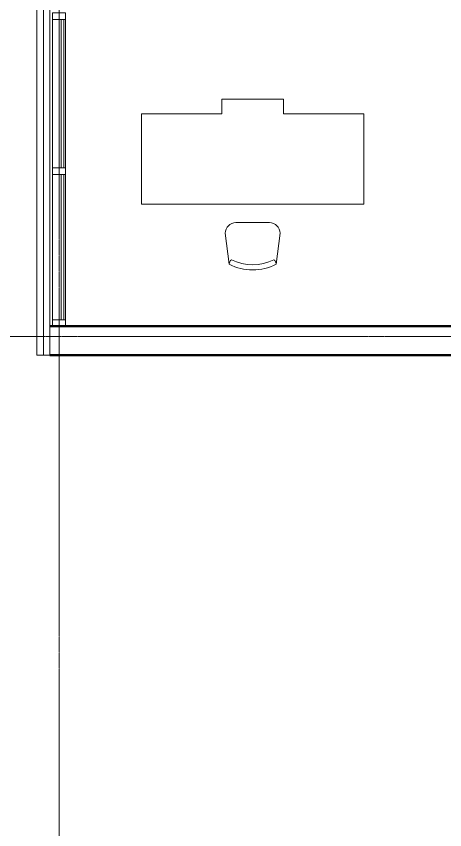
# Model space of a CAD drawing. Header units: inches. Extents: x -1714 to 1984, y -1043 to 970.
# Drawn here: x -1421.3 to -1257.3, y -421.6 to -110.1 of the extents above; entities that cross this region are included whole.
import ezdxf

# ---------------------------------------------------------------- set-up
doc = ezdxf.new("R2010")
doc.units = ezdxf.units.IN
doc.header["$MEASUREMENT"] = 0
doc.linetypes.add('Grid Line 1_2_', pattern=[0.875, 0.5, -0.125, 0.125, -0.125])
for name, color, linetype, lineweight in [('A-GENM', 13, 'Continuous', 9), ('A-GLAZ-CURT', 52, 'Continuous', 9), ('A-GLAZ-CWMG', 51, 'Continuous', 9), ('A-WALL', 113, 'Continuous', 13), ('I-FURN', 30, 'Continuous', 9), ('Q-SPCQ', 91, 'Continuous', 9), ('S-BEAM', 12, 'Continuous', 9), ('S-GRID', 1, 'Continuous', 9)]:
    doc.layers.add(name, color=color, linetype=linetype, lineweight=lineweight)

# ---------------------------------------------------------------- blocks, each defined once
blk = doc.blocks.new('System Panel - Glazed-1362950-L2 - Architectural')
at = {"layer": 'A-GLAZ-CURT', "lineweight": 13}
for p, q in [((28.42, 1.75), (-28.42, 1.75)), ((-28.42, 1.75), (-28.42, 0.75)), ((-28.42, 0.75), (28.42, 0.75)), ((28.42, 0.75), (28.42, 1.75))]:
    blk.add_line(p, q, dxfattribs=at)
blk = doc.blocks.new('System Panel - Glazed-1362949-L2 - Architectural')
at = {"layer": 'A-GLAZ-CURT', "lineweight": 13}
for p, q in [((27.79, 1.75), (-27.79, 1.75)), ((-27.79, 1.75), (-27.79, 0.75)), ((-27.79, 0.75), (27.79, 0.75)), ((27.79, 0.75), (27.79, 1.75))]:
    blk.add_line(p, q, dxfattribs=at)
blk = doc.blocks.new('Rectangular Mullion - 2_5_ x 5_ rectangular-1362946-L2 - Architectural')
at = {"layer": 'A-GLAZ-CWMG'}
for p, q in [((-1407.35, 9.79), (-1407.35, 66.63)), ((-1402.35, 9.79), (-1402.35, 66.63))]:
    blk.add_line(p, q, dxfattribs=at)
blk = doc.blocks.new('Rectangular Mullion - 2_5_ x 5_ rectangular-1362945-L2 - Architectural')
at = {"layer": 'A-GLAZ-CWMG'}
for p, q in [((-1407.35, 69.13), (-1407.35, 124.71)), ((-1402.35, 69.13), (-1402.35, 124.71))]:
    blk.add_line(p, q, dxfattribs=at)
blk = doc.blocks.new('Rectangular Mullion - 2_5_ x 5_ rectangular-1362695-L2 - Architectural')
at = {"layer": 'A-GLAZ-CWMG', "lineweight": 20}
for p, q in [((-2.5, 2.5), (0, 2.5)), ((-2.5, -2.5), (-2.5, 2.5)), ((0, 2.5), (0, -2.5)), ((0, -2.5), (-2.5, -2.5))]:
    blk.add_line(p, q, dxfattribs=at)
blk = doc.blocks.new('Rectangular Mullion - 2_5_ x 5_ rectangular-1362690-L2 - Architectural')
at = {"layer": 'A-GLAZ-CWMG', "lineweight": 20}
for p, q in [((-1.25, 2.5), (1.25, 2.5)), ((-1.25, -2.5), (-1.25, 2.5)), ((1.25, 2.5), (1.25, -2.5)), ((1.25, -2.5), (-1.25, -2.5))]:
    blk.add_line(p, q, dxfattribs=at)
blk = doc.blocks.new('Kawneer Versoleil Sunshade - 6_ Blade At 5_-1422621-L2 - Architectural')
at = {"layer": 'A-GENM'}
for p, q in [((186.87, 2.5), (-180.25, 2.5)), ((186.87, 2.5), (-180.25, 2.5)), ((186.87, -2.5), (186.87, 2.5)), ((-180.25, -2.5), (186.87, -2.5))]:
    blk.add_line(p, q, dxfattribs=at)
at = {"layer": 'S-BEAM'}
for p, q in [((186.87, 2.5), (-180.25, 2.5)), ((-180.25, 0), (186.87, 0)), ((186.87, -2.5), (186.87, 2.5)), ((-180.25, -2.5), (186.87, -2.5))]:
    blk.add_line(p, q, dxfattribs=at)
blk = doc.blocks.new('Furniture_Office-Desks-_-Tables_Palmberg_Reception-desk-CASUS - Reception desk CASUS-1478204-L2 - Architectural')
at = {"layer": 'I-FURN'}
for p, q in [((11.81, 22.83), (-11.81, 22.83)), ((-11.81, 22.83), (-11.81, 17.32)), ((11.81, 17.32), (11.81, 22.83)), ((-11.81, 17.32), (-42.52, 17.32)), ((-42.52, 17.32), (-42.52, -17.32)), ((42.52, 17.32), (11.81, 17.32)), ((42.52, -17.32), (42.52, 17.32)), ((-42.52, -17.32), (42.52, -17.32))]:
    blk.add_line(p, q, dxfattribs=at)
blk = doc.blocks.new('M_Chair-Desk - Desk Chair-1453869-L2 - Architectural')
at = {"layer": 'I-FURN'}
for p, q in [((6.42, 15.96), (-6.44, 15.96)), ((-10.49, 11.91), (-9, 0)), ((8.98, -0.01), (10.46, 11.91))]:
    blk.add_line(p, q, dxfattribs=at)
for centre, radius, start, end in [((-6.44, 11.91), 4.05, 90, 180), ((6.42, 11.91), 4.05, 360, 90), ((-6.85, 0.01), 2.15, 125.6163, 180.2014), ((0, 17.59), 17.79, 242.9089, 297.0911), ((7.02, 0.09), 1.98, 357.3089, 56.8734), ((0, 17.59), 19.76, 242.9089, 297.0345)]:
    blk.add_arc(centre, radius, start, end, dxfattribs=at)

msp = doc.modelspace()

# ---------------------------------------------------------------- linework, layer by layer
at = {"layer": 'A-WALL', "lineweight": 50}
for p, q in [((-854.1, -228.79), (-1408.35, -228.79)), ((-1408.35, -239.91), (-870.41, -239.91))]:
    msp.add_line(p, q, dxfattribs=at)
at = {"layer": 'S-GRID', "linetype": 'Grid Line 1_2_'}
for p, q in [((-1404.85, -1043.15), (-1404.85, 921.91)), ((-1714.25, -232.79), (1936.33, -232.79))]:
    msp.add_line(p, q, dxfattribs=at)

# ---------------------------------------------------------------- block references
at = {"layer": 'A-GLAZ-CURT', "rotation": 269.9999999999999}
for name, p in [('System Panel - Glazed-1362950-L2 - Architectural', (-1404.85, -139.79)), ('System Panel - Glazed-1362949-L2 - Architectural', (-1404.85, -198.5))]:
    msp.add_blockref(name, p, dxfattribs=at)
at = {"layer": 'A-GLAZ-CWMG', "extrusion": (0, 0, -1), "rotation": 270.0000000000001}
for name, p in [('Rectangular Mullion - 2_5_ x 5_ rectangular-1362690-L2 - Architectural', (1404.85, -110.12)), ('Rectangular Mullion - 2_5_ x 5_ rectangular-1362690-L2 - Architectural', (1404.85, -169.46)), ('Rectangular Mullion - 2_5_ x 5_ rectangular-1362695-L2 - Architectural', (1404.85, -228.79))]:
    msp.add_blockref(name, p, dxfattribs=at)
at = {"layer": 'A-GLAZ-CWMG'}
for name, p in [('Rectangular Mullion - 2_5_ x 5_ rectangular-1362946-L2 - Architectural', (0, -178)), ('Rectangular Mullion - 2_5_ x 5_ rectangular-1362945-L2 - Architectural', (0, -295.42))]:
    msp.add_blockref(name, p, dxfattribs=at)
at = {"layer": 'I-FURN'}
for name, p in [('Furniture_Office-Desks-_-Tables_Palmberg_Reception-desk-CASUS - Reception desk CASUS-1478204-L2 - Architectural', (-1330.76, -164.75)), ('M_Chair-Desk - Desk Chair-1453869-L2 - Architectural', (-1330.76, -205.07))]:
    msp.add_blockref(name, p, dxfattribs=at)
at = {"layer": 'Q-SPCQ', "rotation": 270.0000000000001}
msp.add_blockref('Kawneer Versoleil Sunshade - 6_ Blade At 5_-1422621-L2 - Architectural', (-1410.85, -53.04), dxfattribs=at)

doc.saveas('drawing.dxf')
